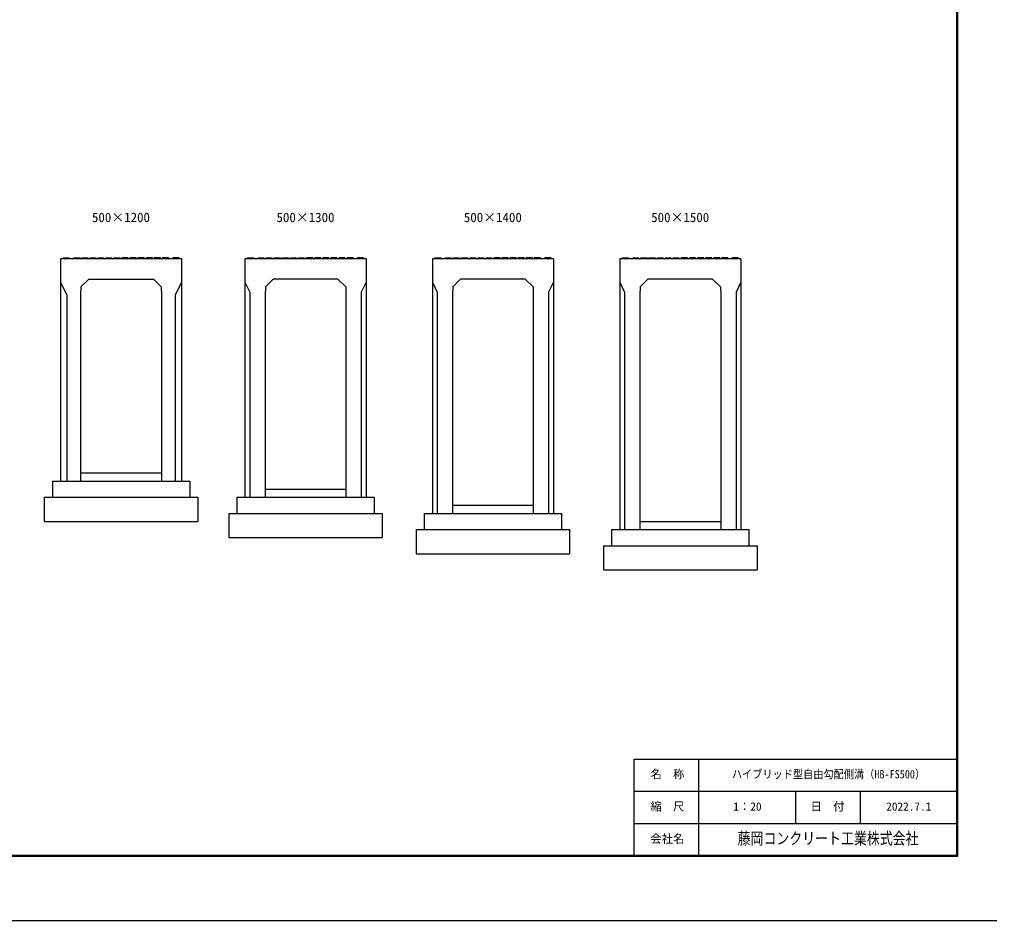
# Model space of a CAD drawing. Units: millimetres, scale not verified. Extents: x -16800 to 16800, y -5940 to 5940.
# Drawn here: x -6207 to -200, y -5940 to -363 of the extents above; entities that cross this region are included whole.
import ezdxf
from ezdxf.enums import TextEntityAlignment as Align

# ---------------------------------------------------------------- set-up
doc = ezdxf.new("R2010")
doc.units = ezdxf.units.MM
doc.header["$LTSCALE"] = 20
for name, color, linetype, lineweight in [('0-1_Defpoints', 5, 'Continuous', 25), ('0-2_HATCH', 6, 'Continuous', 25), ('0-5_OUTLINE', 3, 'Continuous', 25), ('0-6_TXT', 7, 'Continuous', 25), ('0-7_WAKU', 3, 'Continuous', 25), ('0-8_WAKU-LINE', 7, 'Continuous', 25)]:
    doc.layers.add(name, color=color, linetype=linetype, lineweight=lineweight)
doc.layers.add('0-9_WAKU-TXT', color=7, linetype='Continuous')
doc.styles.add('ＭＳ ゴシック', font='')
doc.styles.get('ＭＳ ゴシック').set_extended_font_data('MS Gothic')

msp = doc.modelspace()

# ---------------------------------------------------------------- linework, layer by layer
at = {"layer": '0-1_Defpoints'}
msp.add_lwpolyline([(-16800, -5940), (0, -5940), (0, 5940), (-16800, 5940)], close=True, dxfattribs=at)
at = {"layer": '0-2_HATCH'}
for p, q in [((-5937.5, -1844.84), (-5936.5, -1838.34)), ((-5872.5, -1844.84), (-5871.5, -1838.34)), ((-5822.5, -1844.84), (-5821.5, -1838.34)), ((-5772.5, -1844.84), (-5771.5, -1838.34)), ((-5722.5, -1844.84), (-5721.5, -1838.34)), ((-5672.5, -1844.84), (-5671.5, -1838.34)), ((-5622.5, -1844.84), (-5621.5, -1838.34)), ((-5532.5, -1844.84), (-5533.5, -1838.34)), ((-5482.5, -1844.84), (-5483.5, -1838.34)), ((-5432.5, -1844.84), (-5433.5, -1838.34)), ((-5382.5, -1844.84), (-5383.5, -1838.34)), ((-5332.5, -1844.84), (-5333.5, -1838.34)), ((-5282.5, -1844.84), (-5283.5, -1838.34)), ((-5217.5, -1844.84), (-5218.5, -1838.34)), ((-4795, -1844.84), (-4794, -1838.34)), ((-4730, -1844.84), (-4729, -1838.34)), ((-4680, -1844.84), (-4679, -1838.34)), ((-4630, -1844.84), (-4629, -1838.34)), ((-4580, -1844.84), (-4579, -1838.34)), ((-4530, -1844.84), (-4529, -1838.34)), ((-4480, -1844.84), (-4479, -1838.34)), ((-4390, -1844.84), (-4391, -1838.34)), ((-4340, -1844.84), (-4341, -1838.34)), ((-4290, -1844.84), (-4291, -1838.34)), ((-4240, -1844.84), (-4241, -1838.34)), ((-4190, -1844.84), (-4191, -1838.34)), ((-4140, -1844.84), (-4141, -1838.34)), ((-4075, -1844.84), (-4076, -1838.34)), ((-3635, -1844.84), (-3634, -1838.34)), ((-3570, -1844.84), (-3569, -1838.34)), ((-3520, -1844.84), (-3519, -1838.34)), ((-3470, -1844.84), (-3469, -1838.34)), ((-3420, -1844.84), (-3419, -1838.34)), ((-3370, -1844.84), (-3369, -1838.34)), ((-3320, -1844.84), (-3319, -1838.34)), ((-3230, -1844.84), (-3231, -1838.34)), ((-3180, -1844.84), (-3181, -1838.34)), ((-3130, -1844.84), (-3131, -1838.34)), ((-3080, -1844.84), (-3081, -1838.34)), ((-3030, -1844.84), (-3031, -1838.34)), ((-2980, -1844.84), (-2981, -1838.34)), ((-2915, -1844.84), (-2916, -1838.34)), ((-2475, -1844.84), (-2474, -1838.34)), ((-2410, -1844.84), (-2409, -1838.34)), ((-2360, -1844.84), (-2359, -1838.34)), ((-2310, -1844.84), (-2309, -1838.34)), ((-2260, -1844.84), (-2259, -1838.34)), ((-2210, -1844.84), (-2209, -1838.34)), ((-2160, -1844.84), (-2159, -1838.34)), ((-2070, -1844.84), (-2071, -1838.34)), ((-2020, -1844.84), (-2021, -1838.34)), ((-1970, -1844.84), (-1971, -1838.34)), ((-1920, -1844.84), (-1921, -1838.34)), ((-1870, -1844.84), (-1871, -1838.34)), ((-1820, -1844.84), (-1821, -1838.34)), ((-1755, -1844.84), (-1756, -1838.34))]:
    msp.add_line(p, q, dxfattribs=at)
for points in [[(-5936.5, -1838.34), (-5898.5, -1838.34), (-5897.5, -1844.84)], [(-5871.5, -1838.34), (-5833.5, -1838.34), (-5832.5, -1844.84)], [(-5821.5, -1838.34), (-5783.5, -1838.34), (-5782.5, -1844.84)], [(-5771.5, -1838.34), (-5733.5, -1838.34), (-5732.5, -1844.84)], [(-5721.5, -1838.34), (-5683.5, -1838.34), (-5682.5, -1844.84)], [(-5671.5, -1838.34), (-5633.5, -1838.34), (-5632.5, -1844.84)], [(-5621.5, -1838.34), (-5583.5, -1838.34), (-5582.5, -1844.84)], [(-5533.5, -1838.34), (-5571.5, -1838.34), (-5572.5, -1844.84)], [(-5483.5, -1838.34), (-5521.5, -1838.34), (-5522.5, -1844.84)], [(-5433.5, -1838.34), (-5471.5, -1838.34), (-5472.5, -1844.84)], [(-5383.5, -1838.34), (-5421.5, -1838.34), (-5422.5, -1844.84)], [(-5333.5, -1838.34), (-5371.5, -1838.34), (-5372.5, -1844.84)], [(-5283.5, -1838.34), (-5321.5, -1838.34), (-5322.5, -1844.84)], [(-5218.5, -1838.34), (-5256.5, -1838.34), (-5257.5, -1844.84)], [(-4794, -1838.34), (-4756, -1838.34), (-4755, -1844.84)], [(-4729, -1838.34), (-4691, -1838.34), (-4690, -1844.84)], [(-4679, -1838.34), (-4641, -1838.34), (-4640, -1844.84)], [(-4629, -1838.34), (-4591, -1838.34), (-4590, -1844.84)], [(-4579, -1838.34), (-4541, -1838.34), (-4540, -1844.84)], [(-4529, -1838.34), (-4491, -1838.34), (-4490, -1844.84)], [(-4479, -1838.34), (-4441, -1838.34), (-4440, -1844.84)], [(-4391, -1838.34), (-4429, -1838.34), (-4430, -1844.84)], [(-4341, -1838.34), (-4379, -1838.34), (-4380, -1844.84)], [(-4291, -1838.34), (-4329, -1838.34), (-4330, -1844.84)], [(-4241, -1838.34), (-4279, -1838.34), (-4280, -1844.84)], [(-4191, -1838.34), (-4229, -1838.34), (-4230, -1844.84)], [(-4141, -1838.34), (-4179, -1838.34), (-4180, -1844.84)], [(-4076, -1838.34), (-4114, -1838.34), (-4115, -1844.84)], [(-3634, -1838.34), (-3596, -1838.34), (-3595, -1844.84)], [(-3569, -1838.34), (-3531, -1838.34), (-3530, -1844.84)], [(-3519, -1838.34), (-3481, -1838.34), (-3480, -1844.84)], [(-3469, -1838.34), (-3431, -1838.34), (-3430, -1844.84)], [(-3419, -1838.34), (-3381, -1838.34), (-3380, -1844.84)], [(-3369, -1838.34), (-3331, -1838.34), (-3330, -1844.84)], [(-3319, -1838.34), (-3281, -1838.34), (-3280, -1844.84)], [(-3231, -1838.34), (-3269, -1838.34), (-3270, -1844.84)], [(-3181, -1838.34), (-3219, -1838.34), (-3220, -1844.84)], [(-3131, -1838.34), (-3169, -1838.34), (-3170, -1844.84)], [(-3081, -1838.34), (-3119, -1838.34), (-3120, -1844.84)], [(-3031, -1838.34), (-3069, -1838.34), (-3070, -1844.84)], [(-2981, -1838.34), (-3019, -1838.34), (-3020, -1844.84)], [(-2916, -1838.34), (-2954, -1838.34), (-2955, -1844.84)], [(-2474, -1838.34), (-2436, -1838.34), (-2435, -1844.84)], [(-2409, -1838.34), (-2371, -1838.34), (-2370, -1844.84)], [(-2359, -1838.34), (-2321, -1838.34), (-2320, -1844.84)], [(-2309, -1838.34), (-2271, -1838.34), (-2270, -1844.84)], [(-2259, -1838.34), (-2221, -1838.34), (-2220, -1844.84)], [(-2209, -1838.34), (-2171, -1838.34), (-2170, -1844.84)], [(-2159, -1838.34), (-2121, -1838.34), (-2120, -1844.84)], [(-2071, -1838.34), (-2109, -1838.34), (-2110, -1844.84)], [(-2021, -1838.34), (-2059, -1838.34), (-2060, -1844.84)], [(-1971, -1838.34), (-2009, -1838.34), (-2010, -1844.84)], [(-1921, -1838.34), (-1959, -1838.34), (-1960, -1844.84)], [(-1871, -1838.34), (-1909, -1838.34), (-1910, -1844.84)], [(-1821, -1838.34), (-1859, -1838.34), (-1860, -1844.84)], [(-1756, -1838.34), (-1794, -1838.34), (-1795, -1844.84)]]:
    msp.add_lwpolyline(points, dxfattribs=at)
at = {"layer": '0-5_OUTLINE'}
for p, q in [((-5952.5, -1844.84), (-5952.5, -3219.85)), ((-5202.5, -1844.84), (-5952.5, -1844.84)), ((-5202.5, -1844.84), (-5202.5, -3219.85)), ((-4810, -1844.84), (-4810, -3319.84)), ((-4060, -1844.84), (-4810, -1844.84)), ((-4060, -1844.84), (-4060, -3319.84)), ((-2900, -1844.84), (-3650, -1844.84)), ((-3650, -1844.84), (-3650, -3419.85)), ((-2900, -1844.84), (-2900, -3419.85)), ((-1740, -1844.84), (-2490, -1844.84)), ((-2490, -1844.84), (-2490, -3519.84)), ((-1740, -1844.84), (-1740, -3519.84)), ((-5777.5, -1969.84), (-5377.5, -1969.84)), ((-5377.5, -1969.84), (-5328.78, -2018.56)), ((-4635, -1969.84), (-4683.71, -2018.56)), ((-4235, -1969.84), (-4635, -1969.84)), ((-4235, -1969.84), (-4186.28, -2018.56)), ((-3475, -1969.84), (-3523.72, -2018.56)), ((-3075, -1969.84), (-3475, -1969.84)), ((-3075, -1969.84), (-3026.28, -2018.56)), ((-2315, -1969.84), (-2363.72, -2018.56)), ((-1915, -1969.84), (-2315, -1969.84)), ((-1915, -1969.84), (-1866.28, -2018.56)), ((-5952.5, -1989.84), (-5912.5, -2069.84)), ((-5328.78, -2018.56), (-5327.5, -2069.84)), ((-5202.5, -1989.84), (-5242.5, -2069.84)), ((-4810, -1989.84), (-4780, -2049.84)), ((-4186.28, -2018.56), (-4185, -2069.84)), ((-4060, -1989.84), (-4090, -2049.84)), ((-3650, -1989.84), (-3620, -2049.85)), ((-3523.72, -2018.56), (-3525, -2069.84)), ((-3026.28, -2018.56), (-3025, -2069.84)), ((-2900, -1989.84), (-2930, -2049.85)), ((-2490, -1989.84), (-2460, -2049.84)), ((-1866.28, -2018.56), (-1865, -2069.84)), ((-1740, -1989.84), (-1770, -2049.84)), ((-5912.5, -2069.84), (-5912.5, -3219.85)), ((-5827.5, -2069.84), (-5827.5, -3219.85)), ((-5327.5, -2069.84), (-5327.5, -3219.85)), ((-5242.5, -2069.84), (-5242.5, -3219.85)), ((-4780, -2049.84), (-4780, -3319.84)), ((-4185, -2069.84), (-4185, -3319.84)), ((-4090, -2049.84), (-4090, -3319.84)), ((-3620, -2049.85), (-3620, -3419.85)), ((-3525, -2069.84), (-3525, -3419.85)), ((-3025, -2069.84), (-3025, -3419.85)), ((-2930, -2049.85), (-2930, -3419.85)), ((-2460, -2049.84), (-2460, -3519.84)), ((-1865, -2069.84), (-1865, -3519.84)), ((-1770, -2049.84), (-1770, -3519.84)), ((-5827.5, -3169.85), (-5327.5, -3169.85)), ((-6002.5, -3219.85), (-5152.5, -3219.85)), ((-6002.5, -3219.85), (-6002.5, -3319.85)), ((-5952.5, -3219.85), (-5827.5, -3219.85)), ((-5327.5, -3219.85), (-5202.5, -3219.85)), ((-5152.5, -3219.85), (-5152.5, -3319.85)), ((-4685, -3269.84), (-4185, -3269.84)), ((-6052.5, -3319.85), (-5102.5, -3319.85)), ((-6052.5, -3319.85), (-6052.5, -3469.85)), ((-5102.5, -3319.85), (-5102.5, -3469.85)), ((-4860, -3319.84), (-4010, -3319.84)), ((-4860, -3319.84), (-4860, -3419.84)), ((-4810, -3319.84), (-4685, -3319.84)), ((-4185, -3319.84), (-4060, -3319.84)), ((-4010, -3319.84), (-4010, -3419.84)), ((-4910, -3419.84), (-3960, -3419.84)), ((-4910, -3419.84), (-4910, -3569.84)), ((-3960, -3419.84), (-3960, -3569.84)), ((-3700, -3419.85), (-2850, -3419.85)), ((-3700, -3419.85), (-3700, -3519.85)), ((-3650, -3419.85), (-3525, -3419.85)), ((-3525, -3369.85), (-3025, -3369.85)), ((-3025, -3419.85), (-2900, -3419.85)), ((-2850, -3419.85), (-2850, -3519.85)), ((-6052.5, -3469.85), (-5102.5, -3469.85)), ((-2365, -3469.84), (-1865, -3469.84)), ((-3750, -3519.85), (-2800, -3519.85)), ((-3750, -3519.85), (-3750, -3669.85)), ((-2800, -3519.85), (-2800, -3669.85)), ((-2540, -3519.84), (-1690, -3519.84)), ((-2540, -3519.84), (-2540, -3619.84)), ((-2490, -3519.84), (-2365, -3519.84)), ((-1865, -3519.84), (-1740, -3519.84)), ((-1690, -3519.84), (-1690, -3619.84)), ((-4910, -3569.84), (-3960, -3569.84)), ((-2590, -3619.84), (-1640, -3619.84)), ((-2590, -3619.84), (-2590, -3769.84)), ((-1640, -3619.84), (-1640, -3769.84)), ((-3750, -3669.85), (-2800, -3669.85)), ((-2590, -3769.84), (-1640, -3769.84))]:
    msp.add_line(p, q, dxfattribs=at)
for points in [[(-5777.5, -1969.84), (-5826.22, -2018.56), (-5827.5, -2069.84)], [(-4683.71, -2018.56), (-4685, -2069.84), (-4685, -3319.84)], [(-2363.72, -2018.56), (-2365, -2069.84), (-2365, -3519.84)]]:
    msp.add_lwpolyline(points, dxfattribs=at)
at = {"layer": '0-7_WAKU'}
for p, q in [((-2400, -4940), (-400, -4940)), ((-2400, -5540), (-2400, -4940))]:
    msp.add_line(p, q, dxfattribs=at)
at = {"layer": '0-7_WAKU', "lineweight": 50}
msp.add_lwpolyline([(-16400, -5540), (-400, -5540), (-400, 5540), (-16400, 5540)], close=True, dxfattribs=at)
at = {"layer": '0-8_WAKU-LINE'}
for p, q in [((-2000, -5540), (-2000, -4940)), ((-2400, -5140), (-400, -5140)), ((-1400, -5340), (-1400, -5140)), ((-1000, -5340), (-1000, -5140)), ((-2400, -5340), (-400, -5340))]:
    msp.add_line(p, q, dxfattribs=at)

# ---------------------------------------------------------------- texts
at = {"layer": '0-6_TXT', "style": 'ＭＳ ゴシック'}
for s, p in [('500×1200', (-5757.5, -1634.84)), ('500×1300', (-4615, -1634.84)), ('500×1400', (-3455, -1634.84)), ('500×1500', (-2295, -1634.84))]:
    msp.add_text(s, height=58.65, dxfattribs=at).set_placement(p, align=Align.BOTTOM_LEFT)
at = {"layer": '0-9_WAKU-TXT', "style": 'ＭＳ ゴシック'}
for s, p in [('名\u3000称', (-2300.1, -5075)), ('縮\u3000尺', (-2300.1, -5275)), ('1：20', (-1786.5, -5275)), ('日\u3000付', (-1308.11, -5275)), ('2022.7.1', (-840, -5275)), ('会社名', (-2300.1, -5475))]:
    msp.add_text(s, height=51.32, dxfattribs=at).set_placement(p, align=Align.BOTTOM_LEFT)
for s, height, width, p in [('ハイブリッド型自由勾配側溝（HB-FS500）', 51.32, 0.9, (-1795.5, -5075)), ('藤岡コンクリート工業株式会社', 73.31, 0.8, (-1760, -5490))]:
    msp.add_text(s, height=height, dxfattribs=dict(at, width=width)).set_placement(p, align=Align.BOTTOM_LEFT)

doc.saveas('drawing.dxf')
